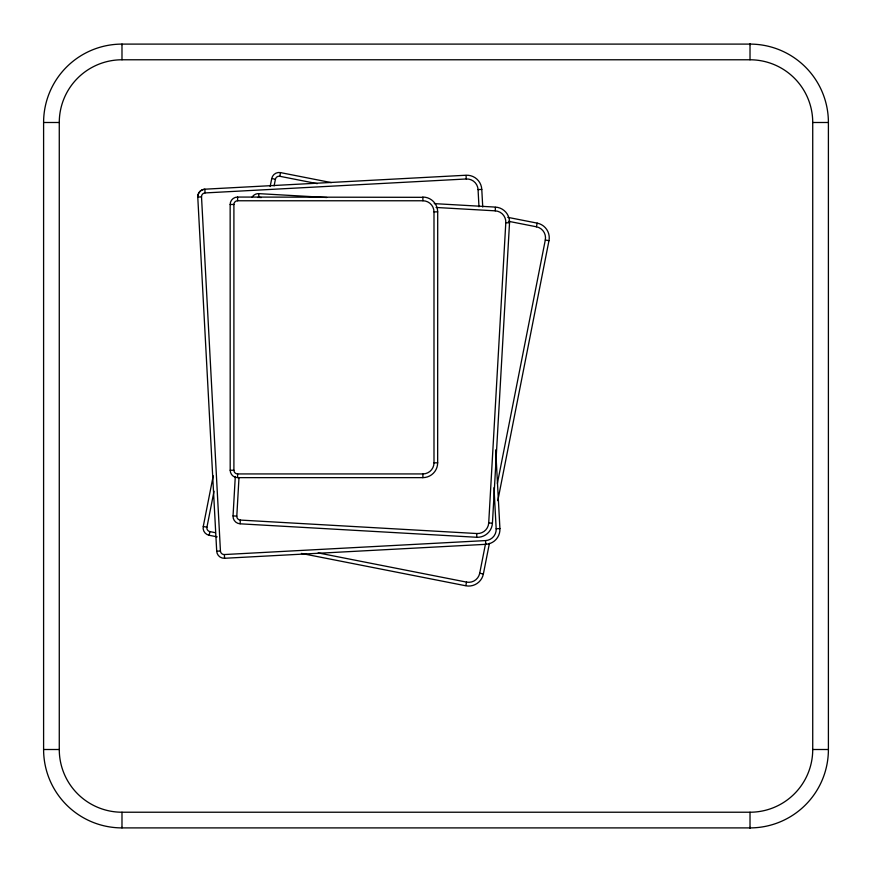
<?xml version="1.0" encoding="UTF-8"?>
<svg xmlns="http://www.w3.org/2000/svg" width="872" height="872" viewBox="0 0 872 872"><rect width="100%" height="100%" fill="white"/><g stroke="black" fill="none" stroke-linecap="round" stroke-linejoin="round"><path stroke-width="1.31" d="M121.982 44.712L121.982 44.101L750.018 44.101A78.382 78.382 0 0 1 828.4 122.494L828.4 749.506A78.382 78.382 0 0 1 750.018 827.899L121.982 827.899A78.382 78.382 0 0 1 43.6 749.506L43.6 122.494A78.382 78.382 0 0 1 121.982 44.101L121.993 59.776A62.708 62.708 0 0 0 59.274 122.494L59.274 749.506A62.708 62.708 0 0 0 121.993 812.224L750.018 812.224A62.708 62.708 0 0 0 812.726 749.506L812.726 122.494A62.708 62.708 0 0 0 750.018 59.776L750.018 44.101L750.018 44.712M121.993 812.224L121.982 827.899L121.982 827.288M422.887 477.496L422.887 473.932A11.107 11.107 0 0 0 433.994 462.825L433.994 211.874A11.107 11.107 0 0 0 422.887 200.767L237.609 200.767A3.706 3.706 0 0 0 233.903 204.473L233.903 470.237A3.706 3.706 0 0 0 237.609 473.932L237.598 477.496M750.018 812.224L750.018 827.899L750.018 827.288M326.869 197.508L258.886 193.639L258.69 197.377A3.739 3.739 0 0 0 257.654 197.464M495.427 207.362L495.231 210.839A11.227 11.227 0 0 1 505.804 222.687L509.521 222.894L492.429 523.178A14.977 14.977 0 0 1 476.646 537.272L240.094 523.81A7.488 7.488 0 0 1 233.042 515.908L235.298 476.504M505.804 222.687L488.712 522.96A11.227 11.227 0 0 1 476.864 533.533L240.323 520.072A3.739 3.739 0 0 1 236.803 516.126L238.961 478.085M240.323 520.072L240.116 523.745M476.864 533.533L476.657 537.01M331.327 182.608L280.522 172.612L279.814 176.286A3.739 3.739 0 0 0 275.421 179.24L271.802 178.531M507.755 217.335L537.174 223.123L536.454 226.796A11.227 11.227 0 0 1 545.305 239.985L548.957 240.705L497.803 500.659M217.183 536.847L209.149 535.277A7.488 7.488 0 0 1 203.252 526.481L213.237 475.818M270.156 186.51L271.748 178.52A7.488 7.488 0 0 1 280.522 172.612M215.231 532.65L209.89 531.604A3.739 3.739 0 0 1 206.936 527.2L214.022 491.209M274.102 185.9L275.421 179.24M209.89 531.604L209.171 535.255M485.606 543.311L479.709 573.253A11.227 11.227 0 0 1 466.531 582.104L465.855 585.526M497.389 483.426L545.305 239.985M301.385 553.426L465.801 585.777A14.977 14.977 0 0 0 483.371 573.983L489.421 543.321M482.739 207.035L481.78 189.388A14.977 14.977 0 0 0 466.051 175.239L204.844 189.191A7.488 7.488 0 0 0 197.77 197.072L216.703 551.202A7.488 7.488 0 0 0 224.573 558.276L485.759 544.324A14.977 14.977 0 0 0 499.918 528.574L495.699 449.887M499.907 528.585L496.179 528.781A11.227 11.227 0 0 1 485.562 540.586L224.377 554.548A3.739 3.739 0 0 1 220.442 551.006L201.519 196.865A3.739 3.739 0 0 1 205.062 192.93L466.248 178.978A11.227 11.227 0 0 1 478.063 189.595L478.979 206.817M201.519 196.865L197.802 197.072A7.488 7.488 0 0 1 204.855 189.191L205.062 192.93M478.063 189.595L481.78 189.398M216.714 551.202L220.442 551.006M121.993 59.776L750.018 59.776M43.6 122.494L59.274 122.494M812.726 122.494L828.4 122.494M422.887 477.638L237.555 477.638A7.401 7.401 0 0 1 230.197 470.237L230.154 204.473A7.401 7.401 0 0 1 237.555 197.061L422.887 197.323M230.154 204.473L233.903 204.473M433.994 211.874L437.7 211.874L437.657 462.825A14.813 14.813 0 0 1 422.844 477.638M433.994 462.825L437.7 462.825M230.154 470.237L233.903 470.237M237.609 473.932L422.887 473.932M43.6 749.506L59.274 749.506M812.726 749.506L828.4 749.506M434.245 203.623L495.438 207.1A14.977 14.977 0 0 1 509.521 222.894M258.69 197.377L261.382 197.53M436.087 207.471L495.231 210.839M488.712 522.96L492.429 523.178M233.075 515.908L236.803 516.126M203.285 526.481L206.936 527.2M279.814 176.286L317.245 183.654M508.387 221.27L536.454 226.796M479.709 573.253L483.371 573.983M318.16 552.913L466.531 582.104M466.062 175.501L466.248 178.978M493.988 487.71L496.179 528.781M485.562 540.586L485.748 544.063M224.377 554.548L224.573 558.135M237.598 197.083L237.609 200.767M422.887 197.475L422.887 200.767M422.844 197.061A14.813 14.813 0 0 1 437.657 211.874M537.174 223.123A14.977 14.977 0 0 1 548.979 240.705M252.008 197.301A7.488 7.488 0 0 1 258.886 193.639"/></g></svg>
